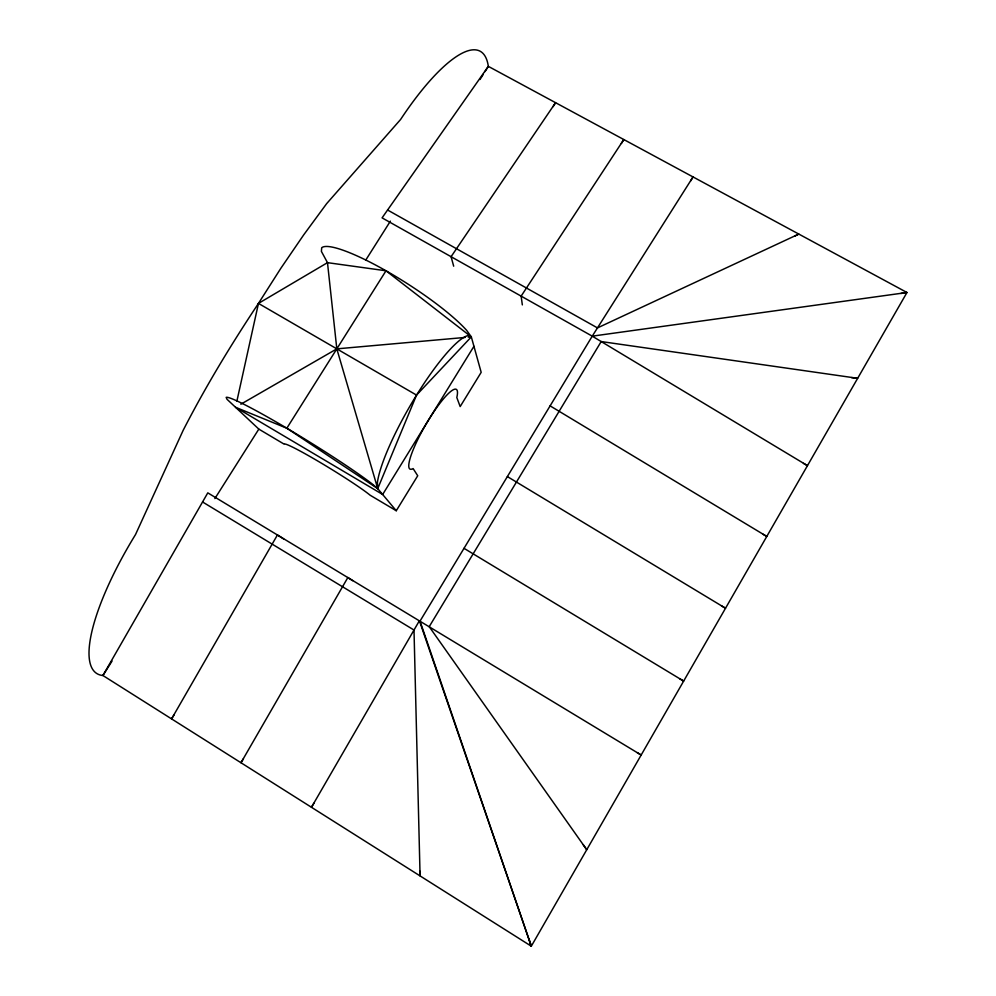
<?xml version="1.0" encoding="UTF-8"?>
<svg xmlns="http://www.w3.org/2000/svg" width="996" height="996" viewBox="0 0 996 996"><rect width="100%" height="100%" fill="white"/><g stroke="black" fill="none" stroke-linecap="round" stroke-linejoin="round"><path stroke-width="1.49" d="M236.861 401.251L258.462 303.406L280.835 268.31L303.693 234.882L326.663 203.62L400.591 119.483A145.902 40.55 -62.1 0 1 488.326 66.359L906.97 292.5L531.304 946.2L102.924 675.512A150.645 43.189 -57 0 1 135.543 534.516L183.164 430.322C205.649 386.523 231.221 344.379 258.462 303.406L327.485 262.658L386 270.775L471.32 336.885L481.18 372.342L460.177 406.567L456.803 397.516A46.077 8.653 -59.8 0 0 428.517 420.051A46.077 8.653 -59.8 0 0 413.128 468.581L417.722 475.764L396.271 510.736L370.126 495.211A52.228 3.187 31.5 0 0 320.09 462.393A52.228 3.187 31.5 0 0 284.333 444.253L258.823 429.114L227.013 399.284L226.167 397.379A92.18 6.138 31.7 0 1 287.184 428.417A92.18 6.138 31.7 0 1 371.919 483.72L377.733 488.625L396.271 510.736M468.232 337.158L471.32 336.885L468.02 335.577A91.458 18.003 -59.8 0 0 416.291 395.524A91.458 18.003 -59.8 0 0 377.422 482.363L377.733 488.625L336.822 348.861L327.485 262.658L321.397 251.403L321.696 247.755A90.761 16.608 32.5 0 1 386.436 271.024A90.761 16.608 32.5 0 1 466.663 330.361L471.32 336.885L416.54 395.101L377.733 488.625L286.836 428.218L235.529 407.277L382.663 494.489L473.947 346.309M690.639 180.911L693.029 176.939L592.247 336.162L420.026 621.106L531.304 946.2L528.839 938.855M313.865 803.299L311.462 807.283L419.391 620.72L531.304 946.2M243.41 758.778L240.982 762.749L347.865 577.506L352.696 580.693M621.38 143.499L623.807 139.54L521.132 296.136L522.34 304.901M174.039 714.941L171.573 718.888L277.436 534.952L283.686 538.985M553.116 106.634L555.569 102.688L451.076 256.707L453.678 266.193M286.836 428.218L386 270.775M112.05 661.095L102.924 675.512L207.791 492.858L641.163 755.018L637.179 752.603M214.875 498.56L258.823 429.114M365.744 260.105L390.395 221.137M480.022 79.481L483.346 74.227M485.002 71.612L488.326 66.359L382.078 217.863L592.247 336.162L807.47 465.642L803.411 463.352M240.858 404.202L336.822 348.861L465.144 337.432M794.671 236.164L798.804 234.072L597.476 327.908L387.581 210.007M900.857 293.496L906.97 292.5L592.247 336.162M851.505 377.609L857.656 378.306L601.198 341.553L429.214 626.671L586.744 849.713L583.195 844.633M762.749 534.117L766.783 536.433L550.116 405.87M258.462 303.406L416.54 395.101M721.502 605.892L725.524 608.232L507.375 476.586M679.646 678.712L683.654 681.09L464.012 548.323M202.561 501.972L414 630.032L420.075 875.92L420.013 871.251"/></g></svg>
